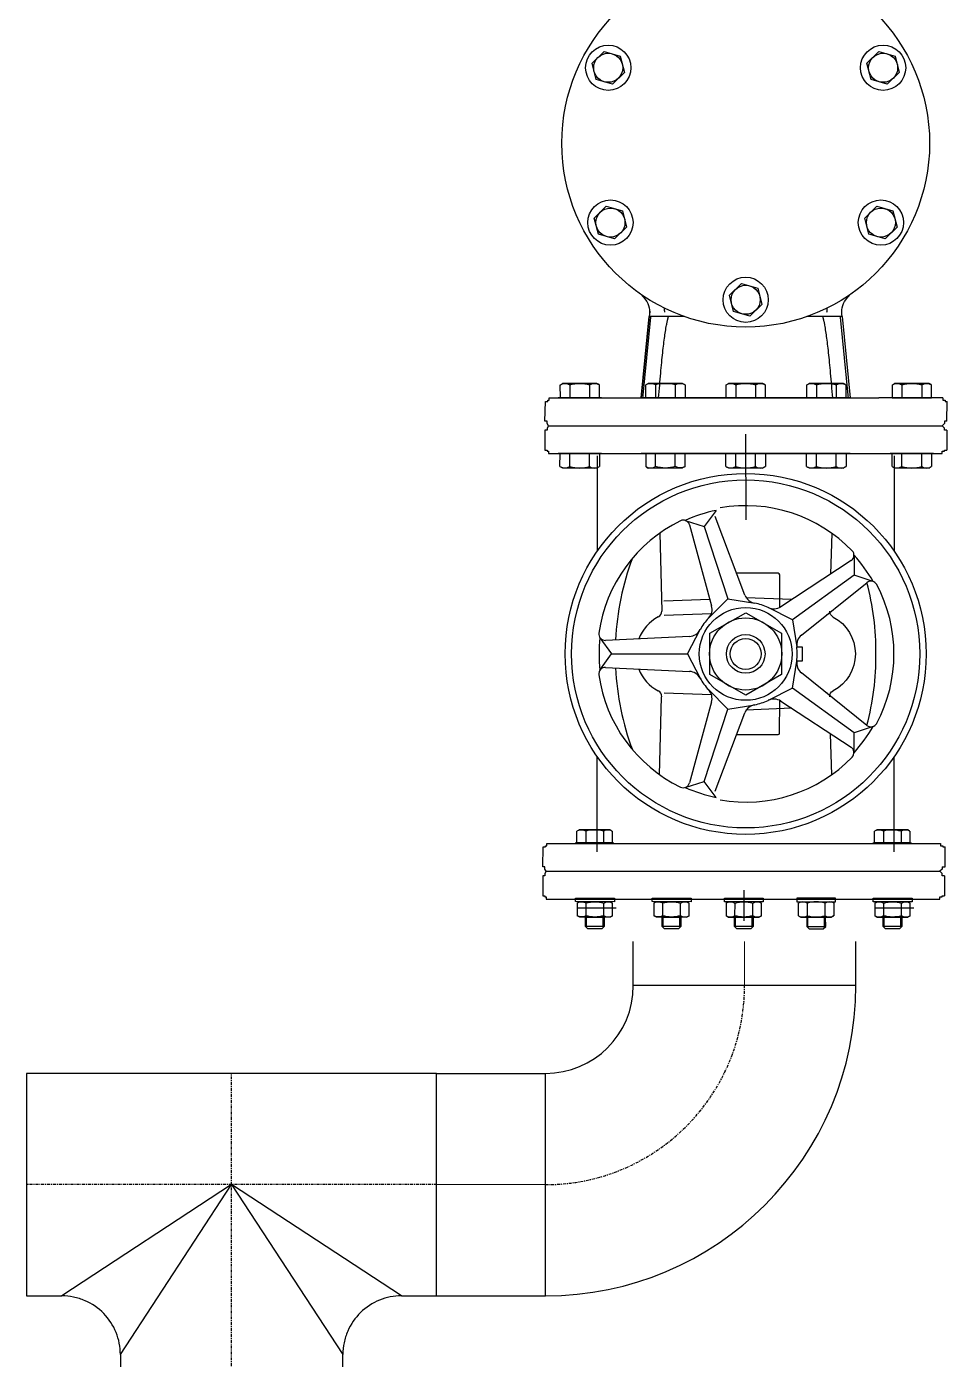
# Model space of a CAD drawing. Header units: millimetres. Extents: x -294625 to 2136527, y -251383 to 128331.
# Drawn here: x 1134194.9 to 1134525.8, y -217080.5 to -216601.2 of the extents above; entities that cross this region are included whole.
import ezdxf

# ---------------------------------------------------------------- set-up
doc = ezdxf.new("R2010")
doc.units = ezdxf.units.MM
doc.linetypes.add('CENTER', pattern=[3, 1.5, -0.5, 0.5, -0.5])
doc.linetypes.add('COLD_WATER', pattern=[10.5, 6.5, -2, 0, -2])
doc.layers.add('0-2', color=253, linetype='Continuous', lineweight=18)
doc.layers.add('ICE-BP', color=4, linetype='Continuous', lineweight=25)
for name, color, linetype in [('H-N-CWATR-50CW', 3, 'COLD_WATER'), ('H-N-FITTING-35', 2, 'Continuous'), ('Wellding', 1, 'Continuous')]:
    doc.layers.add(name, color=color, linetype=linetype)

# ---------------------------------------------------------------- blocks, each defined once
blk = doc.blocks.new('B-V')
at = {"ltscale": 10}
for p, q in [((-69.56, 92.75), (-69.56, 48.4)), ((69.56, 92.75), (69.56, 48.4)), ((-69.56, -92.75), (-69.56, -48.4)), ((69.56, -92.75), (69.56, -48.4))]:
    blk.add_line(p, q, dxfattribs=at)
for p, q in [((14.26, 64.38), (0.33, 27.59)), ((13.86, 67.25), (19.41, 59.74)), ((28.31, 62.55), (19.41, 59.74)), ((-40.28, 56.59), (-39.79, 37.42)), ((19.41, 59.74), (8.4, 25.85)), ((19.41, 59.74), (8.4, 25.85)), ((15.95, 22.52), (26.31, 60.46)), ((40.28, 56.59), (39.35, 20.06)), ((-50.74, 46.26), (-50.82, 36.92)), ((-16.49, 22.13), (-49.37, 43.71)), ((4.2, 37.8), (-15.25, 37.8)), ((-59.67, 33.96), (-50.82, 36.92)), ((-56.82, 33.45), (-26.14, 8.84)), ((-50.82, 36.92), (-21.99, 15.98)), ((-50.82, 36.92), (-21.99, 15.98)), ((-15.92, 37.14), (-15.92, 21.79)), ((-21.57, 25.46), (0, 26.3)), ((8.4, 25.85), (-4.25, 23.78)), ((8.4, 25.85), (17.42, 16.74)), ((-21.99, 15.98), (-10.54, 21.74)), ((-16.74, 9.66), (0, 19.33)), ((0, 19.33), (16.74, 9.66)), ((38.11, 18.16), (16.04, 19.02)), ((-38.11, 18.16), (-37.77, 18.17)), ((-21.99, 15.98), (-23.93, 3.31)), ((-16.74, -9.66), (-16.74, 9.66)), ((16.74, 9.66), (16.74, -9.66)), ((27.18, 0), (21.31, 11.39)), ((65.63, 6.34), (26.34, 8.21)), ((68.24, 7.6), (62.82, 0)), ((-26.53, 3.32), (-23.93, 3.32)), ((-26.53, -3.32), (-26.53, 3.32)), ((27.18, 0), (21.31, -11.39)), ((62.82, 0), (27.18, 0)), ((62.82, 0), (27.18, 0)), ((68.24, -7.6), (62.82, 0)), ((-23.93, -3.32), (-26.53, -3.32)), ((-21.99, -15.98), (-23.93, -3.31)), ((-26.14, -8.84), (-56.82, -33.45)), ((0, -19.33), (-16.74, -9.66)), ((16.74, -9.66), (0, -19.33)), ((26.34, -8.21), (65.63, -6.34)), ((-50.82, -36.92), (-21.99, -15.98)), ((-50.82, -36.92), (-21.99, -15.98)), ((-38.11, -18.16), (-37.77, -18.17)), ((-21.99, -15.98), (-10.54, -21.74)), ((8.4, -25.85), (17.42, -16.74)), ((38.11, -18.16), (16.04, -19.02)), ((-49.37, -43.71), (-16.49, -22.13)), ((-15.92, -21.79), (-15.92, -37.14)), ((8.4, -25.85), (-4.25, -23.78)), ((26.31, -60.46), (15.95, -22.52)), ((38.37, -24.8), (16.8, -25.65)), ((40.28, -56.59), (39.35, -20.06)), ((-21.57, -25.46), (0, -26.3)), ((0.33, -27.59), (14.26, -64.38)), ((19.41, -59.74), (8.4, -25.85)), ((19.41, -59.74), (8.4, -25.85)), ((-59.67, -33.96), (-50.82, -36.92)), ((-50.74, -46.26), (-50.82, -36.92)), ((-40.28, -56.59), (-39.79, -37.42)), ((-15.25, -37.8), (4.2, -37.8)), ((13.86, -67.25), (19.41, -59.74)), ((28.31, -62.55), (19.41, -59.74))]:
    blk.add_line(p, q)
for radius in [84.56, 81.54, 21.74, 16.91, 9.06, 7.25]:
    blk.add_circle((0, 0), radius)
for centre, radius, start, end in [((0, 0), 69.46, 80.0933, 135.9067), ((0, 0), 68.66, 65.64469, 78.35531), ((29.22, 59.67), 3.02, 63.9067, 164.72631), ((0, 0), 69.46, 8.0933, 63.9067), ((0, 0), 68.66, 137.64469, 150.35531), ((-47.72, 46.23), 3.02, 135.9067, 236.72631), ((-61.18, 1.41), 122.2, 2.41492, 20.81679), ((-15.25, 37.14), 0.663, 90, 180), ((0, 0), 69.46, 152.0933, 207.9067), ((-58.71, 31.1), 3.02, 51.27369, 152.0933), ((61.18, 1.41), 122.2, 164.82443, 180.66244), ((-5.31, 29.73), 6.04, 280.13613, 339.27369), ((-13.17, 27.17), 6.04, 236.72631, 295.86387), ((0, 0), 24.16, 100.13613, 115.86387), ((21.77, 20.93), 6.04, 164.72631, 223.86387), ((0, 0), 24.16, 28.13613, 43.86387), ((-29.92, 4.13), 6.04, 352.13613, 51.27369), ((26.63, 14.24), 6.04, 208.13613, 267.27369), ((65.78, 9.35), 3.02, 267.27369, 8.0933), ((0, 0), 68.66, 353.64469, 6.35531), ((61.18, -1.41), 122.2, 179.33756, 195.17557), ((0, 0), 24.16, 172.13613, 187.86387), ((-29.92, -4.13), 6.04, 308.72631, 7.86387), ((0, 0), 24.16, 316.13613, 331.86387), ((26.63, -14.24), 6.04, 92.72631, 151.86387), ((0, 0), 69.46, 296.0933, 351.9067), ((-61.18, -1.41), 122.2, 339.18321, 357.58508), ((65.78, -9.35), 3.02, 351.9067, 92.72631), ((21.77, -20.93), 6.04, 136.13613, 195.27369), ((-13.17, -27.17), 6.04, 64.13613, 123.27369), ((0, 0), 24.16, 244.13613, 259.86387), ((-5.31, -29.73), 6.04, 20.72631, 79.86387), ((-58.71, -31.1), 3.02, 207.9067, 308.72631), ((0, 0), 68.66, 209.64469, 222.35531), ((-15.25, -37.14), 0.663, 180, 270), ((-47.72, -46.23), 3.02, 123.27369, 224.0933), ((0, 0), 69.46, 224.0933, 279.9067), ((29.22, -59.67), 3.02, 195.27369, 296.0933), ((0, 0), 68.66, 281.64469, 294.35531)]:
    blk.add_arc(centre, radius, start, end)
at = {"extrusion": (0, 0, -1)}
for centre, major_axis, start_param, end_param in [((-42.37, 19.98), (-2.14, 2.14), 2.330584, 3.440857), ((-31.81, 0), (-13.84, 13.84), 4.413125, 6.582449), ((-42.37, -19.98), (2.14, 2.14), -0.299264, 0.811008)]:
    blk.add_ellipse(centre, major_axis=major_axis, ratio=1, start_param=start_param, end_param=end_param, dxfattribs=at)
for centre, major_axis, start_param, end_param in [((42.37, 19.98), (2.14, 2.14), 2.330584, 3.440857), ((31.81, 0), (-13.84, 13.84), 4.296905, 5.011653), ((31.81, 0), (13.84, 13.84), 4.413125, 5.127873), ((42.37, -19.98), (-2.14, 2.14), -0.299264, 0.811008)]:
    blk.add_ellipse(centre, major_axis=major_axis, ratio=1, start_param=start_param, end_param=end_param)
blk = doc.blocks.new('Tee - 100 x100 - 1')
at = {"color": 8, "linetype": 'CENTER'}
for p, q in [((0, 105), (0, -57)), ((-105, 0), (105, 0))]:
    blk.add_line(p, q, dxfattribs=at)
for points in [[(57, 87), (57, 105), (-57, 105), (-57, 87)], [(-87, 57), (-105, 57), (-105, -57), (105, -57), (105, 57), (87, 57)]]:
    blk.add_lwpolyline(points)
at = {"color": 8}
for points in [[(0, 0), (-57, 87)], [(57, 87), (0, 0)], [(-87, 57), (0, 0)], [(0, 0), (87, 57)]]:
    blk.add_lwpolyline(points, dxfattribs=at)
for points in [[(-87, 57), (-83.15, 57), (-79.33, 57.74), (-72.14, 60.65), (-68.84, 62.8), (-63.25, 68.26), (-61.01, 71.51), (-58.64, 77), (-58.02, 78.98), (-57.2, 82.98), (-57, 84.99), (-57, 87)], [(57, 87), (57, 83.15), (57.74, 79.33), (60.65, 72.14), (62.8, 68.84), (68.26, 63.25), (71.51, 61.01), (77, 58.64), (78.98, 58.02), (82.98, 57.2), (84.99, 57), (87, 57)]]:
    blk.add_open_spline(points, degree=3, knots=[0.1639, 0.1639, 0.1639, 0.1639, 11.719334, 11.719334, 23.438668, 23.438668, 35.158003, 35.158003, 41.365518, 41.365518, 47.409143, 47.409143, 47.409143, 47.409143])
blk = doc.blocks.new('cut')
for p, q in [((1044112.77, -17398.24), (1043998.77, -17398.24)), ((1043953.77, -17557.24), (1043953.77, -17443.24))]:
    blk.add_line(p, q)
at = {"color": 8, "linetype": 'CENTER'}
blk.add_arc((1043953.77, -17398.24), 102, 270, 0, dxfattribs=at)
for radius in [159, 45]:
    blk.add_arc((1043953.77, -17398.24), radius, 270, 0)
blk = doc.blocks.new('NUT')
at = {"linetype": 'Continuous'}
for p, q in [((-14.7, 12.1), (-13.1, 13)), ((-7.5, 1.1), (-7.5, 11.9)), ((7.5, 1.1), (7.5, 11.9)), ((14.7, 12.1), (13.1, 13)), ((-14.7, 0.9), (-13.1, 0)), ((14.7, 0.9), (13.1, 0))]:
    blk.add_line(p, q, dxfattribs=at)
blk.add_lwpolyline([(-16.5, 16), (-16.5, 13), (16.5, 13), (16.5, 16)], close=True)
for points in [[(-15, 1.1), (-15, 11.9)], [(-13.1, 13), (13.1, 13)], [(15, 11.9), (15, 1.1)], [(-13.1, 0), (13.1, 0)], [(13.1, 0), (-13.1, 0)]]:
    blk.add_lwpolyline(points, dxfattribs=at)
for centre, radius, start, end in [((-11.3, 6.1), 6.9, 57.0867, 122.9133), ((0, -13), 26, 73.2213, 106.7787), ((11.3, 6.1), 6.9, 57.0867, 122.9133), ((-11.3, 6.9), 6.9, 237.0867, 302.9133), ((0, 26), 26, 253.2213, 286.7787), ((11.3, 6.9), 6.9, 237.0867, 302.9133)]:
    blk.add_arc(centre, radius, start, end, dxfattribs=at)
blk = doc.blocks.new('Sump Pump - Valve Set')
at = {"layer": '0-2'}
for p, q in [((54727.63, 71896.1, 16.86), (54727.64, 71921.94, 0.01)), ((54547.79, 71779.82, -0.69), (54611.35, 71779.82, 16.86))]:
    blk.add_line(p, q, dxfattribs=at)
at = {"layer": 'H-N-FITTING-35', "ltscale": 1000}
for p, q in [((54638.57, 72434.97, -0.31), (54645.6, 72441.82, -0.31)), ((54645.6, 72441.82, -0.31), (54655.04, 72439.15, -0.31)), ((54655.04, 72439.15, -0.31), (54657.45, 72429.64, -0.31)), ((54799.08, 72434.97, -0.31), (54806.11, 72441.82, -0.31)), ((54806.11, 72441.82, -0.31), (54815.55, 72439.15, -0.31)), ((54815.55, 72439.15, -0.31), (54817.96, 72429.64, -0.31)), ((54640.98, 72425.46, -0.31), (54638.57, 72434.97, -0.31)), ((54801.49, 72425.46, -0.31), (54799.08, 72434.97, -0.31)), ((54650.42, 72422.8, -0.31), (54640.98, 72425.46, -0.31)), ((54657.45, 72429.64, -0.31), (54650.42, 72422.8, -0.31)), ((54810.93, 72422.8, -0.31), (54801.49, 72425.46, -0.31)), ((54817.96, 72429.64, -0.31), (54810.93, 72422.8, -0.31)), ((54639.86, 72344.53, -0.31), (54646.89, 72351.38, -0.31)), ((54646.89, 72351.38, -0.31), (54656.33, 72348.71, -0.31)), ((54656.33, 72348.71, -0.31), (54658.74, 72339.2, -0.31)), ((54797.8, 72344.53, -0.31), (54804.83, 72351.38, -0.31)), ((54804.83, 72351.38, -0.31), (54814.27, 72348.71, -0.31)), ((54814.27, 72348.71, -0.31), (54816.68, 72339.2, -0.31)), ((54642.27, 72335.03, -0.31), (54639.86, 72344.53, -0.31)), ((54658.74, 72339.2, -0.31), (54651.71, 72332.36, -0.31)), ((54800.21, 72335.03, -0.31), (54797.8, 72344.53, -0.31)), ((54816.68, 72339.2, -0.31), (54809.65, 72332.36, -0.31)), ((54651.71, 72332.36, -0.31), (54642.27, 72335.03, -0.31)), ((54809.65, 72332.36, -0.31), (54800.21, 72335.03, -0.31)), ((54718.83, 72299.43, -0.31), (54725.86, 72306.27, -0.31)), ((54721.24, 72289.92, -0.31), (54718.83, 72299.43, -0.31)), ((54725.86, 72306.27, -0.31), (54735.3, 72303.61, -0.31)), ((54735.3, 72303.61, -0.31), (54737.71, 72294.1, -0.31)), ((54796.12, 72304.71, 6.94), (54796.12, 72304.97, 6.94)), ((54737.71, 72294.1, -0.31), (54730.68, 72287.26, -0.31)), ((54667.16, 72239.42, -0.31), (54671.87, 72286.99, -0.31)), ((54671.87, 72286.99, -0.31), (54667.16, 72239.42, -0.31)), ((54668.26, 72239.15, -0.31), (54672.97, 72286.71, -0.31)), ((54692.41, 72286.99, -0.31), (54671.87, 72286.99, -0.31)), ((54730.68, 72287.26, -0.31), (54721.24, 72289.92, -0.31)), ((54784.67, 72286.99, -0.31), (54764.13, 72286.99, -0.31)), ((54788.28, 72239.15, -0.31), (54783.57, 72286.71, -0.31)), ((54784.67, 72286.99, -0.31), (54789.38, 72239.42, -0.31)), ((54620.05, 72247.13, 0.71), (54621.28, 72247.84, 0.71)), ((54641.4, 72247.89, 0.71), (54621.28, 72247.84, 0.71)), ((54621.28, 72247.84, 0.71), (54641.4, 72247.89, 0.71)), ((54625.58, 72247, 0.71), (54625.6, 72239.41, 0.71)), ((54637.1, 72247.03, 0.71), (54637.12, 72239.44, 0.71)), ((54642.63, 72247.19, 0.71), (54641.4, 72247.89, 0.71)), ((54670.12, 72247.19, 0.71), (54671.35, 72247.9, 0.71)), ((54671.35, 72247.9, 0.71), (54691.46, 72247.85, 0.71)), ((54691.46, 72247.85, 0.71), (54671.35, 72247.9, 0.71)), ((54675.64, 72247.04, 0.71), (54675.62, 72239.44, 0.71)), ((54687.17, 72247.01, 0.71), (54687.15, 72239.41, 0.71)), ((54692.69, 72247.13, 0.71), (54691.46, 72247.85, 0.71)), ((54716.96, 72247.13, 0.71), (54718.19, 72247.84, 0.71)), ((54738.3, 72247.89, 0.71), (54718.19, 72247.84, 0.71)), ((54718.19, 72247.84, 0.71), (54738.3, 72247.89, 0.71)), ((54722.48, 72247, 0.71), (54722.5, 72239.41, 0.71)), ((54734.01, 72247.03, 0.71), (54734.03, 72239.44, 0.71)), ((54739.53, 72247.19, 0.71), (54738.3, 72247.89, 0.71)), ((54764.06, 72247.13, 0.71), (54765.29, 72247.84, 0.71)), ((54785.41, 72247.89, 0.71), (54765.29, 72247.84, 0.71)), ((54765.29, 72247.84, 0.71), (54785.41, 72247.89, 0.71)), ((54769.59, 72247, 0.71), (54769.61, 72239.41, 0.71)), ((54781.11, 72247.03, 0.71), (54781.13, 72239.44, 0.71)), ((54786.64, 72247.19, 0.71), (54785.41, 72247.89, 0.71)), ((54814, 72247.13, 0.71), (54815.23, 72247.84, 0.71)), ((54835.34, 72247.89, 0.71), (54815.23, 72247.84, 0.71)), ((54815.23, 72247.84, 0.71), (54835.34, 72247.89, 0.71)), ((54819.52, 72247, 0.71), (54819.54, 72239.41, 0.71)), ((54831.05, 72247.03, 0.71), (54831.07, 72239.44, 0.71)), ((54836.57, 72247.19, 0.71), (54835.34, 72247.89, 0.71)), ((54644.03, 72239.45, 0.71), (54618.69, 72239.39, 0.71)), ((54789.38, 72239.42, -0.31), (54667.16, 72239.42, -0.31)), ((54668.72, 72239.46, 0.71), (54694.05, 72239.39, 0.71)), ((54740.93, 72239.45, 0.71), (54715.6, 72239.39, 0.71)), ((54788.04, 72239.45, 0.71), (54762.7, 72239.39, 0.71)), ((54837.97, 72239.45, 0.71), (54812.64, 72239.39, 0.71)), ((54728.12, 72218.2, -0.31), (54728.32, 72168.28, -0.31)), ((54644.03, 72206.9, 0.71), (54618.69, 72206.96, 0.71)), ((54625.58, 72199.35, 0.71), (54625.6, 72206.94, 0.71)), ((54637.1, 72199.32, 0.71), (54637.12, 72206.91, 0.71)), ((54789.38, 72206.93, -0.31), (54667.16, 72206.93, -0.31)), ((54668.72, 72206.89, 0.71), (54694.05, 72206.96, 0.71)), ((54675.64, 72199.31, 0.71), (54675.62, 72206.91, 0.71)), ((54687.17, 72199.34, 0.71), (54687.15, 72206.94, 0.71)), ((54740.93, 72206.9, 0.71), (54715.6, 72206.96, 0.71)), ((54722.48, 72199.35, 0.71), (54722.5, 72206.94, 0.71)), ((54734.01, 72199.32, 0.71), (54734.03, 72206.91, 0.71)), ((54788.04, 72206.9, 0.71), (54762.7, 72206.96, 0.71)), ((54769.59, 72199.35, 0.71), (54769.61, 72206.94, 0.71)), ((54781.11, 72199.32, 0.71), (54781.13, 72206.91, 0.71)), ((54837.97, 72206.9, 0.71), (54812.64, 72206.96, 0.71)), ((54819.52, 72199.35, 0.71), (54819.54, 72206.94, 0.71)), ((54831.05, 72199.32, 0.71), (54831.07, 72206.91, 0.71)), ((54620.05, 72199.22, 0.71), (54621.28, 72198.51, 0.71)), ((54641.4, 72198.46, 0.71), (54621.28, 72198.51, 0.71)), ((54621.28, 72198.51, 0.71), (54641.4, 72198.46, 0.71)), ((54642.63, 72199.16, 0.71), (54641.4, 72198.46, 0.71)), ((54670.12, 72199.16, 0.71), (54671.35, 72198.45, 0.71)), ((54671.35, 72198.45, 0.71), (54691.46, 72198.5, 0.71)), ((54691.46, 72198.5, 0.71), (54671.35, 72198.45, 0.71)), ((54692.69, 72199.22, 0.71), (54691.46, 72198.5, 0.71)), ((54716.96, 72199.22, 0.71), (54718.19, 72198.51, 0.71)), ((54738.3, 72198.46, 0.71), (54718.19, 72198.51, 0.71)), ((54718.19, 72198.51, 0.71), (54738.3, 72198.46, 0.71)), ((54739.53, 72199.16, 0.71), (54738.3, 72198.46, 0.71)), ((54764.06, 72199.22, 0.71), (54765.29, 72198.51, 0.71)), ((54785.41, 72198.46, 0.71), (54765.29, 72198.51, 0.71)), ((54765.29, 72198.51, 0.71), (54785.41, 72198.46, 0.71)), ((54786.64, 72199.16, 0.71), (54785.41, 72198.46, 0.71)), ((54814, 72199.22, 0.71), (54815.23, 72198.51, 0.71)), ((54835.34, 72198.46, 0.71), (54815.23, 72198.51, 0.71)), ((54815.23, 72198.51, 0.71), (54835.34, 72198.46, 0.71)), ((54836.57, 72199.16, 0.71), (54835.34, 72198.46, 0.71)), ((54629.9, 71986.45, -3.16), (54631, 71987.09, -3.16)), ((54631, 71987.09, -3.16), (54649.03, 71987.04, -3.16)), ((54649.03, 71987.04, -3.16), (54631, 71987.09, -3.16)), ((54628.64, 71979.52, -3.16), (54651.35, 71979.46, -3.16)), ((54634.85, 71986.31, -3.16), (54634.83, 71979.51, -3.16)), ((54645.18, 71986.29, -3.16), (54645.16, 71979.48, -3.16)), ((54650.13, 71986.4, -3.16), (54649.03, 71987.04, -3.16)), ((54802.48, 71979.5, -3.16), (54825.19, 71979.44, -3.16)), ((54803.73, 71986.43, -3.16), (54804.84, 71987.07, -3.16)), ((54804.84, 71987.07, -3.16), (54822.87, 71987.02, -3.16)), ((54822.87, 71987.02, -3.16), (54804.84, 71987.07, -3.16)), ((54808.68, 71986.3, -3.16), (54808.67, 71979.49, -3.16)), ((54819.01, 71986.27, -3.16), (54819, 71979.46, -3.16)), ((54823.97, 71986.38, -3.16), (54822.87, 71987.02, -3.16)), ((54727.12, 71951.95, -3.16), (54727.17, 71934.01, -3.16)), ((54629.87, 71941.62, 0.01), (54652.58, 71941.56, 0.01)), ((54803.7, 71941.6, 0.01), (54826.41, 71941.54, 0.01))]:
    blk.add_line(p, q, dxfattribs=at)
for points, elevation in [([(54619.82, 72246.99), (54619.84, 72239.39)], 0.71), ([(54642.88, 72239.45), (54642.86, 72247.05)], 0.71), ([(54669.87, 72239.46), (54669.89, 72247.05)], 0.71), ([(54692.92, 72246.99), (54692.9, 72239.4)], 0.71), ([(54716.73, 72246.99), (54716.75, 72239.39)], 0.71), ([(54739.78, 72239.45), (54739.76, 72247.05)], 0.71), ([(54763.83, 72246.99), (54763.85, 72239.39)], 0.71), ([(54786.88, 72239.45), (54786.87, 72247.05)], 0.71), ([(54813.77, 72246.99), (54813.79, 72239.39)], 0.71), ([(54836.82, 72239.45), (54836.8, 72247.05)], 0.71), ([(54611.04, 72225.84), (54611.42, 72237.42)], 0.01), ([(54611.04, 72225.84), (54611.42, 72237.42)], 0.01), ([(54611.04, 72225.84), (54611.42, 72237.42)], 0.01), ([(54611.42, 72237.42), (54611.42, 72237.42)], 0.01), ([(54611.42, 72237.42), (54612.75, 72237.42)], 0.01), ([(54612.75, 72237.42), (54612.75, 72238.09)], 0.01), ([(54612.75, 72238.09), (54612.75, 72238.09)], 0.01), ([(54612.75, 72238.09), (54612.75, 72238.09)], 0.01), ([(54612.75, 72238.09), (54612.75, 72238.09)], 0.01), ([(54612.75, 72238.09), (54613.42, 72238.09)], 0.01), ([(54613.42, 72238.09), (54613.42, 72239.42)], 0.01), ([(54613.42, 72239.42), (54613.42, 72239.42)], 0.01), ([(54613.42, 72239.42), (54652.74, 72239.42)], 0.01), ([(54613.42, 72239.42), (54652.74, 72239.42)], 0.01), ([(54613.42, 72239.42), (54806.03, 72239.42)], 0.01), ([(54619.84, 72239.39), (54642.88, 72239.45)], 0.71), ([(54692.9, 72239.4), (54669.87, 72239.46)], 0.71), ([(54716.75, 72239.39), (54739.78, 72239.45)], 0.71), ([(54763.85, 72239.39), (54786.88, 72239.45)], 0.71), ([(54843.36, 72239.42), (54806.03, 72239.42)], 0.01), ([(54843.36, 72239.42), (54806.03, 72239.42)], 0.01), ([(54843.36, 72239.42), (54806.03, 72239.42)], 0.01), ([(54813.79, 72239.39), (54836.82, 72239.45)], 0.71), ([(54843.36, 72239.42), (54843.36, 72239.42)], 0.01), ([(54843.36, 72239.42), (54843.36, 72239.42)], 0.01), ([(54843.36, 72239.42), (54843.36, 72238.09)], 0.01), ([(54843.36, 72238.09), (54844.69, 72238.09)], 0.01), ([(54844.69, 72238.09), (54844.69, 72238.09)], 0.01), ([(54844.69, 72238.09), (54844.69, 72238.09)], 0.01), ([(54844.69, 72238.09), (54844.69, 72238.09)], 0.01), ([(54844.69, 72238.09), (54844.69, 72237.42)], 0.01), ([(54844.69, 72237.42), (54846.02, 72237.42)], 0.01), ([(54845.64, 72225.84), (54846.02, 72237.42)], 0.01), ([(54845.64, 72225.84), (54846.02, 72237.42)], 0.01), ([(54845.64, 72225.84), (54846.02, 72237.42)], 0.01), ([(54611.04, 72225.84), (54611.04, 72226.51)], 0.01), ([(54612.37, 72225.84), (54611.04, 72225.84)], 0.01), ([(54611.04, 72225.84), (54611.04, 72225.84)], 0.01), ([(54612.37, 72224.51), (54612.37, 72225.84)], 0.01), ([(54612.37, 72225.84), (54612.37, 72225.84)], 0.01), ([(54613.04, 72223.18), (54612.37, 72224.51)], 0.01), ([(54612.37, 72224.51), (54612.37, 72224.51)], 0.01), ([(54612.37, 72224.51), (54612.37, 72224.51)], 0.01), ([(54613.04, 72223.18), (54612.37, 72221.84)], 0.01), ([(54612.37, 72221.84), (54612.37, 72221.84)], 0.01), ([(54612.37, 72221.84), (54612.37, 72221.84)], 0.01), ([(54612.37, 72221.84), (54612.37, 72220.51)], 0.01), ([(54613.04, 72223.18), (54613.04, 72223.18)], 0.01), ([(54613.04, 72223.18), (54613.04, 72223.18)], 0.01), ([(54613.04, 72223.18), (54842.97, 72223.18)], 0.01), ([(54613.04, 72223.18), (54842.97, 72223.18)], 0.01), ([(54613.04, 72223.18), (54842.97, 72223.18)], 0.01), ([(54613.04, 72223.18), (54613.04, 72223.18)], 0.01), ([(54613.04, 72223.18), (54613.04, 72223.18)], 0.01), ([(54613.04, 72223.18), (54842.97, 72223.18)], 0.01), ([(54613.04, 72223.18), (54842.97, 72223.18)], 0.01), ([(54613.04, 72223.18), (54842.97, 72223.18)], 0.01), ([(54844.31, 72224.51), (54842.97, 72223.18)], 0.01), ([(54844.31, 72221.84), (54842.97, 72223.18)], 0.01), ([(54842.97, 72223.18), (54842.97, 72223.18)], 0.01), ([(54842.97, 72223.18), (54842.97, 72223.18)], 0.01), ([(54845.64, 72225.84), (54844.31, 72225.84)], 0.01), ([(54844.31, 72225.84), (54844.31, 72224.51)], 0.01), ([(54844.31, 72224.51), (54844.31, 72224.51)], 0.01), ([(54844.31, 72224.51), (54844.31, 72224.51)], 0.01), ([(54844.31, 72224.51), (54844.31, 72224.51)], 0.01), ([(54844.31, 72220.51), (54844.31, 72221.84)], 0.01), ([(54844.31, 72221.84), (54844.31, 72221.84)], 0.01), ([(54844.31, 72221.84), (54844.31, 72221.84)], 0.01), ([(54844.31, 72221.84), (54844.31, 72221.84)], 0.01), ([(54845.64, 72225.84), (54845.64, 72225.84)], 0.01), ([(54845.64, 72225.84), (54845.64, 72225.84)], 0.01), ([(54611.04, 72220.51), (54611.04, 72208.94)], 0.01), ([(54611.04, 72220.51), (54611.04, 72208.94)], 0.01), ([(54611.04, 72220.51), (54611.04, 72208.94)], 0.01), ([(54612.37, 72220.51), (54611.04, 72220.51)], 0.01), ([(54611.04, 72220.51), (54611.04, 72220.51)], 0.01), ([(54611.04, 72220.51), (54611.04, 72219.84)], 0.01), ([(54612.37, 72220.51), (54612.37, 72220.51)], 0.01), ([(54845.64, 72220.51), (54844.31, 72220.51)], 0.01), ([(54845.64, 72220.51), (54845.64, 72208.94)], 0.01), ([(54845.64, 72220.51), (54845.64, 72208.94)], 0.01), ([(54845.64, 72220.51), (54845.64, 72208.94)], 0.01), ([(54845.64, 72220.51), (54845.64, 72220.51)], 0.01), ([(54845.64, 72220.51), (54845.64, 72220.51)], 0.01), ([(54611.04, 72208.94), (54611.04, 72208.94)], 0.01), ([(54611.04, 72208.94), (54612.37, 72208.94)], 0.01), ([(54612.37, 72208.94), (54612.37, 72208.28)], 0.01), ([(54612.37, 72208.28), (54612.37, 72208.28)], 0.01), ([(54612.37, 72208.28), (54612.37, 72208.28)], 0.01), ([(54612.37, 72208.28), (54612.37, 72208.28)], 0.01), ([(54612.37, 72208.28), (54613.04, 72208.28)], 0.01), ([(54613.04, 72208.28), (54613.04, 72206.94)], 0.01), ([(54613.04, 72206.94), (54613.04, 72206.94)], 0.01), ([(54613.04, 72206.94), (54652.36, 72206.94)], 0.01), ([(54613.04, 72206.94), (54842.97, 72206.94)], 0.01), ([(54619.82, 72199.36), (54619.84, 72206.96)], 0.71), ([(54619.84, 72206.96), (54642.88, 72206.9)], 0.71), ([(54642.88, 72206.9), (54642.86, 72199.3)], 0.71), ([(54692.9, 72206.95), (54669.87, 72206.89)], 0.71), ([(54669.87, 72206.89), (54669.89, 72199.3)], 0.71), ([(54692.92, 72199.36), (54692.9, 72206.95)], 0.71), ([(54716.73, 72199.36), (54716.75, 72206.96)], 0.71), ([(54716.75, 72206.96), (54739.78, 72206.9)], 0.71), ([(54739.78, 72206.9), (54739.76, 72199.3)], 0.71), ([(54763.83, 72199.36), (54763.85, 72206.96)], 0.71), ([(54763.85, 72206.96), (54786.88, 72206.9)], 0.71), ([(54786.88, 72206.9), (54786.87, 72199.3)], 0.71), ([(54813.77, 72199.36), (54813.79, 72206.96)], 0.71), ([(54813.79, 72206.96), (54836.82, 72206.9)], 0.71), ([(54836.82, 72206.9), (54836.8, 72199.3)], 0.71), ([(54842.97, 72206.94), (54842.97, 72208.28)], 0.01), ([(54842.97, 72208.28), (54844.31, 72208.28)], 0.01), ([(54842.97, 72206.94), (54842.97, 72206.94)], 0.01), ([(54842.97, 72206.94), (54842.97, 72206.94)], 0.01), ([(54844.31, 72208.28), (54844.31, 72208.94)], 0.01), ([(54844.31, 72208.94), (54845.64, 72208.94)], 0.01), ([(54844.31, 72208.28), (54844.31, 72208.28)], 0.01), ([(54844.31, 72208.28), (54844.31, 72208.28)], 0.01), ([(54844.31, 72208.28), (54844.31, 72208.28)], 0.01), ([(54629.67, 71979.52), (54629.69, 71986.33)], -3.16), ([(54650.32, 71979.47), (54629.67, 71979.52)], -3.16), ([(54650.34, 71986.27), (54650.32, 71979.47)], -3.16), ([(54803.51, 71979.5), (54803.53, 71986.31)], -3.16), ([(54824.15, 71979.45), (54803.51, 71979.5)], -3.16), ([(54824.17, 71986.25), (54824.15, 71979.45)], -3.16), ([(54609.72, 71965.54), (54610.1, 71977.12)], -3.86), ([(54609.72, 71965.54), (54610.1, 71977.12)], -3.86), ([(54609.72, 71965.54), (54610.1, 71977.12)], -3.86), ([(54610.1, 71977.12), (54610.1, 71977.12)], -3.86), ([(54610.1, 71977.12), (54611.43, 71977.12)], -3.86), ([(54611.43, 71977.12), (54611.43, 71977.78)], -3.86), ([(54611.43, 71977.78), (54611.43, 71977.78)], -3.86), ([(54611.43, 71977.78), (54611.43, 71977.78)], -3.86), ([(54611.43, 71977.78), (54611.43, 71977.78)], -3.86), ([(54611.43, 71977.78), (54612.1, 71977.78)], -3.86), ([(54612.1, 71977.78), (54612.1, 71979.12)], -3.86), ([(54612.1, 71979.12), (54612.1, 71979.12)], -3.86), ([(54612.1, 71979.12), (54842.03, 71979.12), (54842.03, 71977.78)], -3.86), ([(54842.03, 71979.12), (54842.03, 71979.12)], -3.86), ([(54842.03, 71979.12), (54842.03, 71979.12)], -3.86), ([(54842.03, 71977.78), (54843.37, 71977.78)], -3.86), ([(54842.99, 71965.54), (54844.79, 71965.54), (54844.7, 71977.12)], -3.86), ([(54843.37, 71977.78), (54843.37, 71977.78)], -3.86), ([(54843.37, 71977.78), (54843.37, 71977.78)], -3.86), ([(54843.37, 71977.78), (54843.37, 71977.78)], -3.86), ([(54843.37, 71977.78), (54843.37, 71977.12)], -3.86), ([(54843.37, 71977.12), (54844.7, 71977.12)], -3.86), ([(54609.72, 71965.54), (54609.72, 71966.2)], -3.86), ([(54611.05, 71965.54), (54609.72, 71965.54)], -3.86), ([(54609.72, 71965.54), (54609.72, 71965.54)], -3.86), ([(54611.05, 71964.2), (54611.05, 71965.54)], -3.86), ([(54611.05, 71965.54), (54611.05, 71965.54)], -3.86), ([(54611.72, 71962.87), (54611.05, 71964.2)], -3.86), ([(54611.05, 71964.2), (54611.05, 71964.2)], -3.86), ([(54611.05, 71964.2), (54611.05, 71964.2)], -3.86), ([(54842.99, 71964.2), (54841.65, 71962.87)], -3.86), ([(54842.99, 71965.54), (54842.99, 71964.2)], -3.86), ([(54842.99, 71964.2), (54842.99, 71964.2)], -3.86), ([(54842.99, 71964.2), (54842.99, 71964.2)], -3.86), ([(54842.99, 71964.2), (54842.99, 71964.2)], -3.86), ([(54844.32, 71965.54), (54844.32, 71965.54)], -3.86), ([(54844.32, 71965.54), (54844.32, 71965.54)], -3.86), ([(54609.72, 71960.2), (54609.72, 71948.64)], -3.86), ([(54609.72, 71960.2), (54609.72, 71948.64)], -3.86), ([(54609.72, 71960.2), (54609.72, 71948.64)], -3.86), ([(54611.05, 71960.2), (54609.72, 71960.2)], -3.86), ([(54609.72, 71960.2), (54609.72, 71960.2)], -3.86), ([(54609.72, 71960.2), (54609.72, 71959.54)], -3.86), ([(54611.72, 71962.87), (54611.05, 71961.54)], -3.86), ([(54611.05, 71961.54), (54611.05, 71961.54)], -3.86), ([(54611.05, 71961.54), (54611.05, 71961.54)], -3.86), ([(54611.05, 71961.54), (54611.05, 71960.2)], -3.86), ([(54611.05, 71960.2), (54611.05, 71960.2)], -3.86), ([(54611.72, 71962.87), (54611.72, 71962.87)], -3.86), ([(54611.72, 71962.87), (54611.72, 71962.87)], -3.86), ([(54611.72, 71962.87), (54841.65, 71962.87)], -3.86), ([(54611.72, 71962.87), (54841.65, 71962.87)], -3.86), ([(54611.72, 71962.87), (54841.65, 71962.87)], -3.86), ([(54611.72, 71962.87), (54611.72, 71962.87)], -3.86), ([(54611.72, 71962.87), (54611.72, 71962.87)], -3.86), ([(54611.72, 71962.87), (54841.65, 71962.87)], -3.86), ([(54611.72, 71962.87), (54841.65, 71962.87)], -3.86), ([(54611.72, 71962.87), (54841.65, 71962.87)], -3.86), ([(54842.99, 71961.54), (54841.65, 71962.87)], -3.86), ([(54841.65, 71962.87), (54841.65, 71962.87)], -3.86), ([(54841.65, 71962.87), (54841.65, 71962.87)], -3.86), ([(54842.99, 71960.2), (54842.99, 71961.54)], -3.86), ([(54842.99, 71961.54), (54842.99, 71961.54)], -3.86), ([(54842.99, 71961.54), (54842.99, 71961.54)], -3.86), ([(54842.99, 71961.54), (54842.99, 71961.54)], -3.86), ([(54844.32, 71960.2), (54842.99, 71960.2)], -3.86), ([(54844.32, 71960.2), (54844.32, 71948.64)], -3.86), ([(54844.32, 71960.2), (54844.32, 71948.64)], -3.86), ([(54844.32, 71960.2), (54844.32, 71960.2)], -3.86), ([(54844.32, 71960.2), (54844.32, 71960.2)], -3.86), ([(54609.72, 71948.64), (54609.72, 71948.64)], -3.86), ([(54609.72, 71948.64), (54611.05, 71948.64)], -3.86), ([(54611.05, 71948.64), (54611.05, 71947.97)], -3.86), ([(54842.99, 71947.97), (54842.99, 71948.64)], -3.86), ([(54842.99, 71948.64), (54844.32, 71948.64)], -3.86), ([(54611.05, 71947.97), (54611.05, 71947.97)], -3.86), ([(54611.05, 71947.97), (54611.05, 71947.97)], -3.86), ([(54611.05, 71947.97), (54611.05, 71947.97)], -3.86), ([(54611.05, 71947.97), (54611.72, 71947.97)], -3.86), ([(54611.72, 71947.97), (54611.72, 71946.64)], -3.86), ([(54611.72, 71946.64), (54841.65, 71946.64), (54841.65, 71947.97)], -3.86), ([(54611.72, 71946.64), (54611.72, 71946.64)], -3.86), ([(54841.65, 71947.97), (54842.99, 71947.97)], -3.86), ([(54841.65, 71946.64), (54841.65, 71946.64)], -3.86), ([(54841.65, 71946.64), (54841.65, 71946.64)], -3.86), ([(54842.99, 71947.97), (54842.99, 71947.97)], -3.86), ([(54842.99, 71947.97), (54842.99, 71947.97)], -3.86), ([(54842.99, 71947.97), (54842.99, 71947.97)], -3.86), ([(54635.38, 71930.68), (54635.39, 71936.18)], -3.16), ([(54645.01, 71930.65), (54645.03, 71936.16)], -3.16), ([(54680.14, 71930.67), (54680.15, 71936.18)], -3.16), ([(54689.77, 71930.65), (54689.79, 71936.15)], -3.16), ([(54722.36, 71930.67), (54722.37, 71936.17)], -3.16), ([(54731.99, 71930.64), (54732, 71936.15)], -3.16), ([(54764.66, 71930.64), (54764.64, 71936.15)], -3.16), ([(54774.29, 71930.67), (54774.28, 71936.17)], -3.16), ([(54809.21, 71930.66), (54809.23, 71936.16)], -3.16), ([(54818.85, 71930.63), (54818.86, 71936.14)], -3.16), ([(54645.7, 71930.65), (54634.69, 71930.68)], -3.16), ([(54690.46, 71930.65), (54679.45, 71930.67)], -3.16), ([(54732.68, 71930.64), (54721.67, 71930.67)], -3.16), ([(54763.97, 71930.64), (54774.98, 71930.67)], -3.16), ([(54819.54, 71930.63), (54808.53, 71930.66)], -3.16)]:
    blk.add_lwpolyline(points, dxfattribs=dict(at, elevation=elevation))
at = {"layer": 'H-N-FITTING-35', "ltscale": 1000, "elevation": -3.16}
for points in [[(54645.71, 71936.16), (54645.7, 71930.65), (54644.32, 71929.28), (54636.06, 71929.3), (54634.69, 71930.68), (54634.7, 71936.18)], [(54690.47, 71936.15), (54690.46, 71930.65), (54689.08, 71929.27), (54680.82, 71929.29), (54679.45, 71930.67), (54679.46, 71936.18)], [(54732.69, 71936.15), (54732.68, 71930.64), (54731.3, 71929.27), (54723.04, 71929.29), (54721.67, 71930.67), (54721.68, 71936.17)], [(54763.96, 71936.15), (54763.97, 71930.64), (54765.35, 71929.27), (54773.61, 71929.29), (54774.98, 71930.67), (54774.97, 71936.17)], [(54819.55, 71936.14), (54819.54, 71930.63), (54818.16, 71929.26), (54809.9, 71929.28), (54808.53, 71930.66), (54808.54, 71936.16)]]:
    blk.add_lwpolyline(points, close=True, dxfattribs=at)
at = {"layer": 'H-N-FITTING-35', "ltscale": 1000}
for centre, radius in [((54728.27, 72388.22, -0.31), 107.4), ((54648.01, 72432.31, -0.31), 13.2), ((54648.01, 72432.31, -0.31), 8.49), ((54808.52, 72432.31, -0.31), 13.2), ((54808.52, 72432.31, -0.31), 8.49), ((54649.3, 72341.87, -0.31), 13.2), ((54807.24, 72341.87, -0.31), 13.2), ((54649.3, 72341.87, -0.31), 8.49), ((54807.24, 72341.87, -0.31), 8.49), ((54728.27, 72296.76, -0.31), 13.2), ((54728.27, 72296.76, -0.31), 8.49)]:
    blk.add_circle(centre, radius, dxfattribs=at)
for centre, start, end in [((54784.79, 72388.22, -0.31), 217.05422, 218.48467), ((54671.75, 72388.22, -0.31), 321.51533, 322.94792)]:
    blk.add_arc(centre, 146.96, start, end, dxfattribs=at)
at = {"layer": 'H-N-FITTING-35', "ltscale": 1000, "extrusion": (0, 0, -1)}
for centre, radius, start, end in [((-54660.9, 72289.73, 0.31), 11.3, 141.51533, 194.03624), ((-54660.91, 72289.73, 0.31), 11.3, 141.51533, 194.03624), ((-54658.18, 72289.54, 0.31), 22.61, 173.86634, 180), ((-54798.36, 72289.54, 0.31), 22.61, 0, 6.13776), ((-54795.63, 72289.73, 0.31), 11.3, 345.96376, 38.48467)]:
    blk.add_arc(centre, radius, start, end, dxfattribs=at)
for centre, major_axis, start_param, end_param in [((54622.71, 72242.55, 0.71), (3.74, -3.74), 3.350064, 4.498955), ((54631.39, 72227.91, 0.71), (-14.11, -14.11), 2.060871, 2.646556), ((54639.99, 72242.59, 0.71), (3.74, -3.74), 3.350064, 4.498955), ((54719.62, 72242.55, 0.71), (3.74, -3.74), 3.350064, 4.498955), ((54728.29, 72227.91, 0.71), (-14.11, -14.11), 2.060871, 2.646556), ((54736.9, 72242.59, 0.71), (3.74, -3.74), 3.350064, 4.498955), ((54766.72, 72242.55, 0.71), (3.74, -3.74), 3.350064, 4.498955), ((54775.4, 72227.91, 0.71), (-14.11, -14.11), 2.060871, 2.646556), ((54784, 72242.59, 0.71), (3.74, -3.74), 3.350064, 4.498955), ((54816.66, 72242.55, 0.71), (3.74, -3.74), 3.350064, 4.498955), ((54825.33, 72227.91, 0.71), (-14.11, -14.11), 2.060871, 2.646556), ((54833.94, 72242.59, 0.71), (3.74, -3.74), 3.350064, 4.498955), ((54672.75, 72203.75, 0.71), (3.74, 3.74), 1.779157, 2.928048), ((54681.35, 72218.44, 0.71), (-14.11, 14.11), 3.631556, 4.217242), ((54690.03, 72203.79, 0.71), (3.74, 3.74), 1.779157, 2.928048)]:
    blk.add_ellipse(centre, major_axis=major_axis, ratio=1, start_param=start_param, end_param=end_param, dxfattribs=at)
at = {"layer": 'H-N-FITTING-35', "ltscale": 1000}
for centre, major_axis, start_param, end_param in [((54672.75, 72242.6, 0.71), (3.74, -3.74), 1.779157, 2.928048), ((54681.35, 72227.91, 0.71), (-14.11, -14.11), 3.631556, 4.217242), ((54690.03, 72242.56, 0.71), (3.74, -3.74), 1.779157, 2.928048), ((54622.71, 72203.8, 0.71), (3.74, 3.74), 3.350064, 4.498955), ((54631.39, 72218.44, 0.71), (-14.11, 14.11), 2.060871, 2.646556), ((54639.99, 72203.76, 0.71), (3.74, 3.74), 3.350064, 4.498955), ((54719.62, 72203.8, 0.71), (3.74, 3.74), 3.350064, 4.498955), ((54728.29, 72218.44, 0.71), (-14.11, 14.11), 2.060871, 2.646556), ((54736.9, 72203.76, 0.71), (3.74, 3.74), 3.350064, 4.498955), ((54766.72, 72203.8, 0.71), (3.74, 3.74), 3.350064, 4.498955), ((54775.4, 72218.44, 0.71), (-14.11, 14.11), 2.060871, 2.646556), ((54784, 72203.76, 0.71), (3.74, 3.74), 3.350064, 4.498955), ((54816.66, 72203.8, 0.71), (3.74, 3.74), 3.350064, 4.498955), ((54825.33, 72218.44, 0.71), (-14.11, 14.11), 2.060871, 2.646556), ((54833.94, 72203.76, 0.71), (3.74, 3.74), 3.350064, 4.498955), ((54632.26, 71982.34, -3.16), (-3.36, -3.36), 3.349953, 4.498844), ((54639.97, 71969.17, -3.16), (12.65, -12.65), 2.060759, 2.646445), ((54647.75, 71982.3, -3.16), (-3.36, -3.36), 3.349953, 4.498844), ((54806.1, 71982.32, -3.16), (-3.36, -3.36), 3.349953, 4.498844), ((54813.8, 71969.15, -3.16), (12.65, -12.65), 2.060759, 2.646445), ((54821.58, 71982.28, -3.16), (-3.36, -3.36), 3.349953, 4.498844)]:
    blk.add_ellipse(centre, major_axis=major_axis, ratio=1, start_param=start_param, end_param=end_param, dxfattribs=at)
for points in [[(54677.44, 72239.42, -0.31), (54680.44, 72278.13, -0.31), (54683.21, 72286.99, -0.31)], [(54779.1, 72239.42, -0.31), (54776.1, 72278.13, -0.31), (54773.33, 72286.99, -0.31)]]:
    blk.add_rational_spline(points, [1, 1.00120837924, 1], degree=2, dxfattribs=at)
at = {"layer": 'ICE-BP', "ltscale": 1000}
for p, q in [((54662.65, 71896.1, 16.86), (54662.66, 71921.95, 0.01)), ((54792.61, 71896.1, 16.86), (54792.62, 71921.94, 0.01)), ((54547.79, 71844.8, -0.69), (54611.35, 71844.78, 16.86)), ((54547.79, 71714.84, -0.69), (54611.35, 71714.82, 16.86))]:
    blk.add_line(p, q, dxfattribs=at)
at = {"layer": 'H-N-FITTING-35', "ltscale": 1000}
for name, p, xscale, yscale, zscale, rotation in [('B-V', (54728.27, 72089.87, 0.01), 1.246848102633548, 1.246848102633548, 1.246848102633548, 179.9936136968315), ('NUT', (54640.21, 71936.17, -3.16), -0.6881424101637564, 0.6881424101588239, 0.6881424101678527, 359.8514566743247), ('NUT', (54684.97, 71936.17, -3.16), -0.6881424101637564, 0.6881424101588239, 0.6881424101678527, 359.8514566743247), ('NUT', (54727.19, 71936.16, -3.16), -0.6881424101637564, 0.6881424101588239, 0.6881424101678527, 359.8514566743247), ('NUT', (54769.46, 71936.16, -3.16), 0.688142410160235, 0.688142410160235, 0.688142410160235, 0.1421288178162935), ('NUT', (54814.04, 71936.15, -3.16), -0.6881424101637564, 0.6881424101588239, 0.6881424101678527, 359.8514566743247)]:
    blk.add_blockref(name, p, dxfattribs=dict(at, xscale=xscale, yscale=yscale, zscale=zscale, rotation=rotation))
at = {"layer": 'ICE-BP', "ltscale": 1000, "xscale": 1.14, "yscale": 1.14, "zscale": 1.14}
blk.add_blockref('cut', (-1135495.95, 91730.09, 16.86), dxfattribs=at)
at = {"layer": 'Wellding', "xscale": 1.14, "yscale": 1.14, "zscale": 1.14, "rotation": 180}
blk.add_blockref('Tee - 100 x100 - 1', (54428.09, 71779.82, -0.69), dxfattribs=at)

msp = doc.modelspace()

# ---------------------------------------------------------------- block references
at = {"layer": 'H-N-CWATR-50CW', "xscale": 0.6155740227762387, "yscale": 0.6155740227762387, "zscale": 0.6155740227762387}
msp.add_blockref('Sump Pump - Valve Set', (1100764.02, -261203.46, 9.94), dxfattribs=at)

doc.saveas('drawing.dxf')
